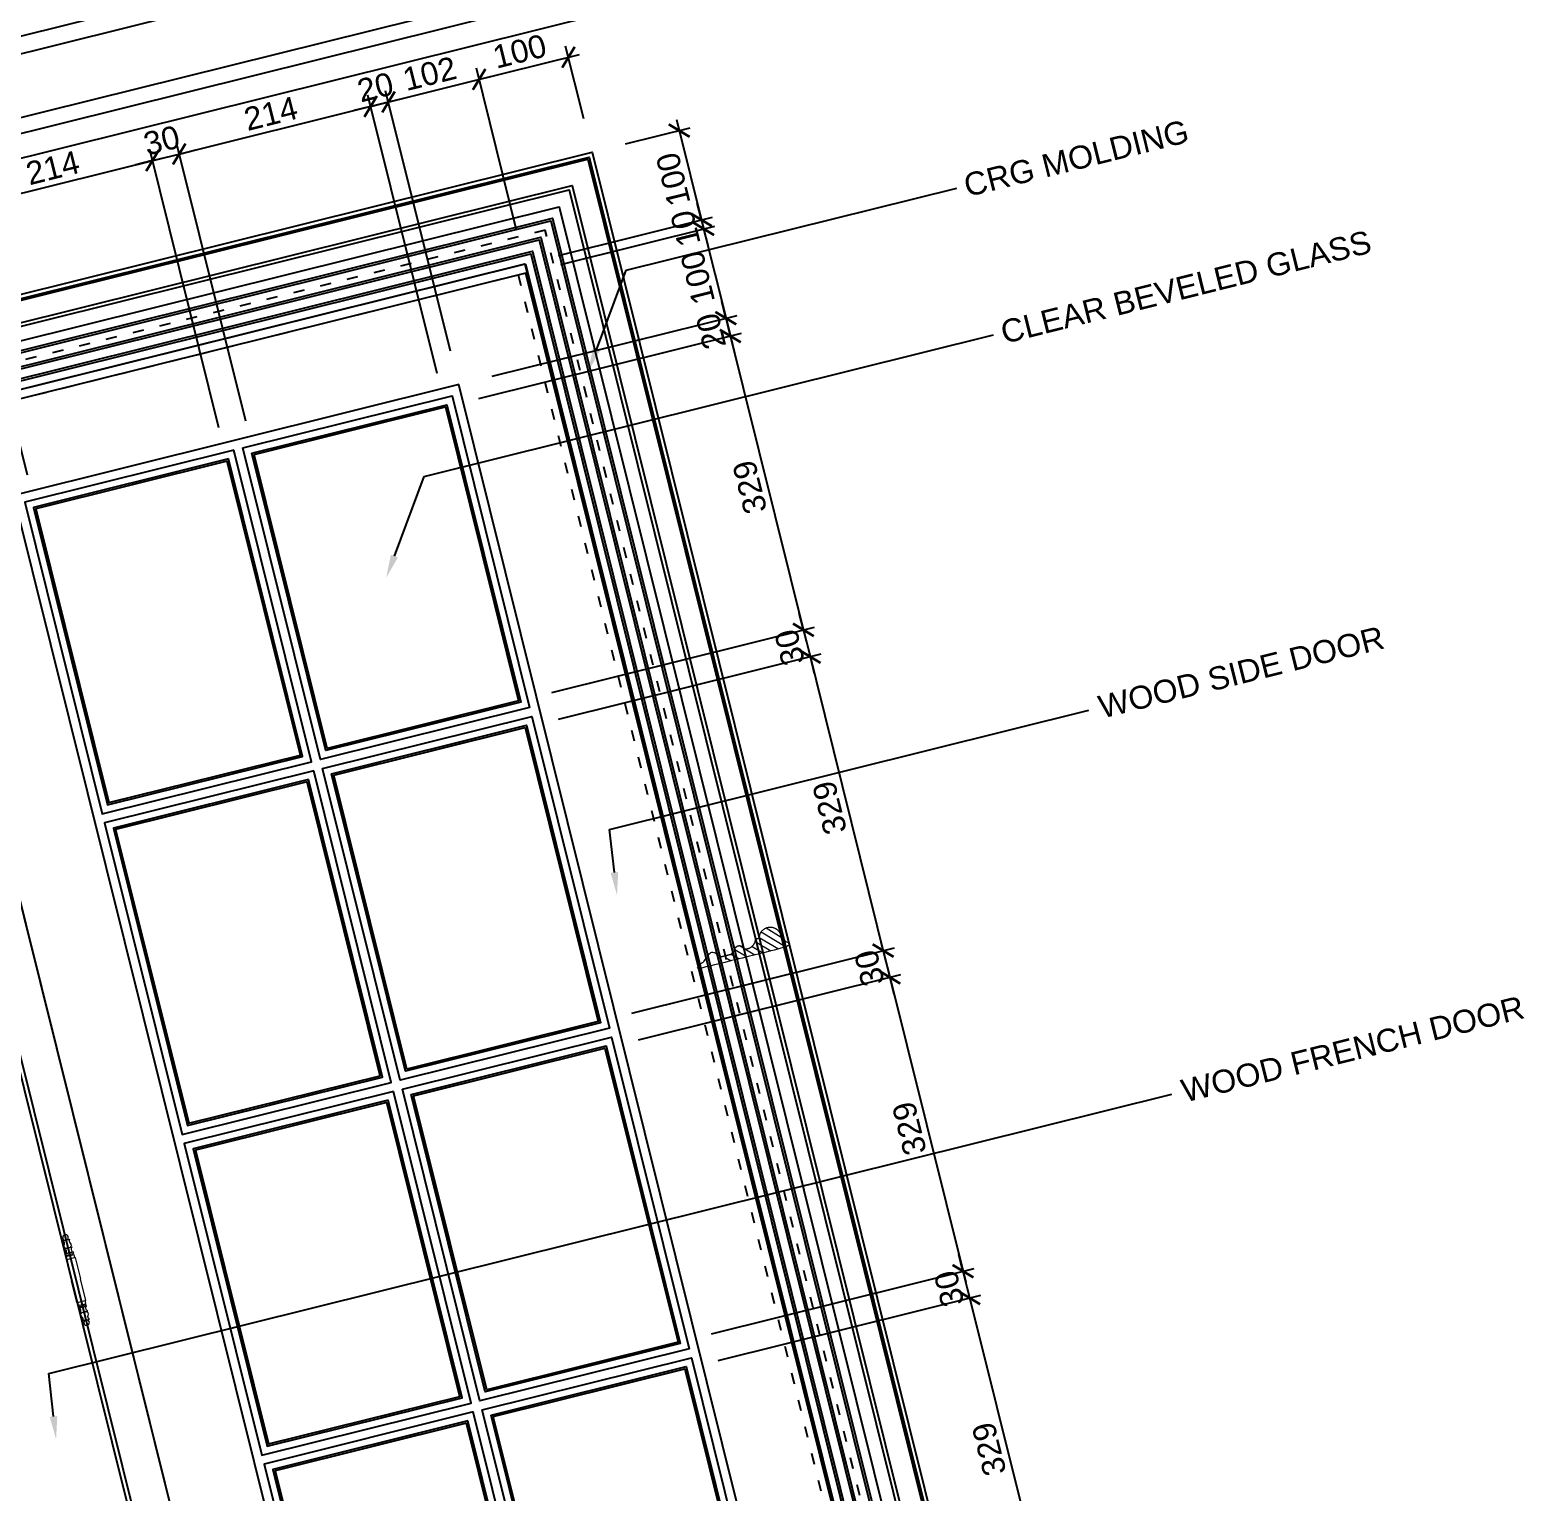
# Model space of a CAD drawing. Header units: inches. Extents: x 122939 to 389145, y 29603 to 574065.
# Drawn here: x 327250 to 328881, y 504085 to 505674 of the extents above; entities that cross this region are included whole.
import ezdxf
from ezdxf import colors
from ezdxf.entities.mleader import LeaderData, LeaderLine
from ezdxf.math import Vec2, Vec3

# ---------------------------------------------------------------- set-up
doc = ezdxf.new("R2010")
doc.units = ezdxf.units.IN
doc.header["$MEASUREMENT"] = 0
doc.linetypes.add('ACAD_ISO03W100', pattern=[30, 12, -18])
doc.layers.add('CQ Gypsum Hatch', color=8, linetype='Continuous', lineweight=20)
doc.layers.add('ID-NOTES', color=3, linetype='Continuous', lineweight=0)
doc.layers.add('DETAIL', color=1, linetype='Continuous')
doc.layers.add('gypsum', color=31, linetype='Continuous')
doc.styles.add('DA-dim', font='arial.ttf')
doc.styles.add('DA-notes', font='arial.ttf')
doc.dimstyles.new('DA-10', dxfattribs={"dimtxt": 25, "dimasz": 18.75, "dimexe": 12.5, "dimexo": 37.5, "dimgap": 6.25, "dimtad": 1, "dimdec": 0, "dimdsep": 46, "dimtxsty": 'DA-dim', "dimblk": 'ARCHTICK', "dimcen": 0, "dimdle": 12.5, "dimadec": 0, "dimazin": 0, "dimtfac": 1, "dimtdec": 0, "dimtix": 1, "dimtmove": 2, "dimatfit": 3, "dimfxl": 1, "dimarcsym": 0})

# ---------------------------------------------------------------- blocks, each defined once
blk = doc.blocks.new('hinge paumelle')
at = {"color": 0, "lineweight": 0}
for p, q in [((3515.3, 5242.2), (3523.8, 5242.2)), ((3516.2, 5246.9), (3522.9, 5246.9)), ((3516.2, 5245.5), (3522.9, 5245.5)), ((3515.3, 5194), (3523.8, 5194)), ((3516.2, 5190.6), (3522.9, 5190.6)), ((3516.2, 5189.3), (3522.9, 5189.3))]:
    blk.add_line(p, q, dxfattribs=at)
for points in [[(3519.5, 5254), (3515.3, 5254, -0.197419), (3516.7, 5250.7, -0.309597), (3515.3, 5248.4), (3519.5, 5248.4)], [(3519.5, 5262.8), (3515.8, 5262.8, -0.404064), (3516.1, 5258.5, 0.508017), (3517.4, 5254), (3519.5, 5254)], [(3519.5, 5262.8), (3523.3, 5262.8, 0.404064), (3523, 5258.5, -0.508017), (3521.7, 5254), (3519.5, 5254)], [(3519.5, 5254), (3523.8, 5254, 0.197419), (3522.4, 5250.7, 0.309597), (3523.8, 5248.4), (3519.5, 5248.4)], [(3519.5, 5182.1), (3515.3, 5182.1, 0.197419), (3516.7, 5185.4, 0.309597), (3515.3, 5187.8), (3519.5, 5187.8)], [(3519.5, 5173.3), (3515.8, 5173.3, 0.404064), (3516.1, 5177.6, -0.508017), (3517.4, 5182.1), (3519.5, 5182.1)], [(3519.5, 5182.1), (3523.8, 5182.1, -0.197419), (3522.4, 5185.4, -0.309597), (3523.8, 5187.8), (3519.5, 5187.8)], [(3519.5, 5173.3), (3523.3, 5173.3, -0.404064), (3523, 5177.6, 0.508017), (3521.7, 5182.1), (3519.5, 5182.1)]]:
    blk.add_lwpolyline(points, format="xyb", dxfattribs=at)
for points in [[(3519.5, 5248.4), (3515.3, 5248.4), (3515.3, 5246.9), (3516.2, 5246.9), (3516.2, 5245.5), (3515.3, 5245.5), (3515.3, 5242.2), (3514.5, 5242.2), (3514.5, 5218.1)], [(3519.5, 5248.4), (3523.8, 5248.4), (3523.8, 5246.9), (3522.9, 5246.9), (3522.9, 5245.5), (3523.8, 5245.5), (3523.8, 5242.2), (3524.5, 5242.2), (3524.5, 5218.1)], [(3519.5, 5187.8), (3515.3, 5187.8), (3515.3, 5189.3), (3516.2, 5189.3), (3516.2, 5190.6), (3515.3, 5190.6), (3515.3, 5194), (3514.5, 5194), (3514.5, 5218.1)], [(3519.5, 5187.8), (3523.8, 5187.8), (3523.8, 5189.3), (3522.9, 5189.3), (3522.9, 5190.6), (3523.8, 5190.6), (3523.8, 5194), (3524.5, 5194), (3524.5, 5218.1)]]:
    blk.add_lwpolyline(points, dxfattribs=at)
for centre, start, end in [((3519.5, 5265.7), 287.5595, 252.4405), ((3519.5, 5170.4), 107.5595, 72.4405)]:
    blk.add_arc(centre, 3.04, start, end, dxfattribs=at)
blk = doc.blocks.new('_ARCHTICK')
at = {"color": 0, "linetype": 'ByBlock', "const_width": 0.15}
blk.add_lwpolyline([(-0.5, -0.5), (0.5, 0.5)], dxfattribs=at)
blk = doc.blocks.new('*D396')
at = {"layer": 'Defpoints', "color": 0, "transparency": 16777216}
for p in [(327860.5, 505541.6, 0), (327979.3, 505468.1), (327787.6, 505420.4, 0)]:
    blk.add_point(p, dxfattribs=at)
at = {"layer": 'DETAIL', "color": 0, "lineweight": -2, "transparency": 16777216}
for p, q in [((327896.8, 505550.6), (327967.3, 505568.2)), ((327952.2, 505577.3), (327982.4, 505456)), ((327823.9, 505429.4), (327991.5, 505471.1))]:
    blk.add_line(p, q, dxfattribs=at)
at = {"layer": 'DETAIL', "color": 0, "lineweight": -2, "transparency": 16777216, "xscale": 18.75, "yscale": 18.75, "zscale": 18.75}
for p, rotation in [((327955.2, 505565.1), 103.9714232829857), ((327979.3, 505468.1), 283.9714232829857)]:
    blk.add_blockref('_ARCHTICK', p, dxfattribs=dict(at, rotation=rotation))
at = {"layer": 'DETAIL', "color": 0, "transparency": 16777216, "insert": (327948.8, 505512), "char_height": 25, "attachment_point": 5, "rotation": 103.9714, "style": 'DA-dim'}
blk.add_mtext('100', dxfattribs=at)
blk = doc.blocks.new('*D397')
at = {"layer": 'Defpoints', "color": 0, "transparency": 16777216}
for p in [(327981.8, 505458.3), (327787.6, 505420.4, 0), (327790, 505410.5, 0)]:
    blk.add_point(p, dxfattribs=at)
at = {"layer": 'DETAIL', "color": 0, "lineweight": -2, "transparency": 16777216}
for p, q in [((327979.3, 505468.1), (327974.8, 505486.3)), ((327823.9, 505429.4), (327991.5, 505471.1)), ((327979.3, 505468.1), (327981.8, 505458.3)), ((327826.4, 505419.6), (327993.9, 505461.3)), ((327981.8, 505458.3), (327986.3, 505440.1))]:
    blk.add_line(p, q, dxfattribs=at)
at = {"layer": 'DETAIL', "color": 0, "lineweight": -2, "transparency": 16777216, "xscale": 18.75, "yscale": 18.75, "zscale": 18.75}
for p, rotation in [((327979.3, 505468.1), 283.9714232829857), ((327981.8, 505458.3), 103.9714232829857)]:
    blk.add_blockref('_ARCHTICK', p, dxfattribs=dict(at, rotation=rotation))
at = {"layer": 'DETAIL', "color": 0, "transparency": 16777216, "insert": (327962.1, 505458.6), "char_height": 25, "attachment_point": 5, "rotation": 103.9714, "style": 'DA-dim'}
blk.add_mtext('10', dxfattribs=at)
blk = doc.blocks.new('*D398')
at = {"layer": 'Defpoints', "color": 0, "transparency": 16777216}
for p in [(327790, 505410.5, 0), (328005.9, 505361.2), (327715.6, 505289, 0)]:
    blk.add_point(p, dxfattribs=at)
at = {"layer": 'DETAIL', "color": 0, "lineweight": -2, "transparency": 16777216}
for p, q in [((327978.8, 505470.4), (328009, 505349.1)), ((327826.4, 505419.6), (327993.9, 505461.3)), ((327752, 505298), (328018.1, 505364.2))]:
    blk.add_line(p, q, dxfattribs=at)
at = {"layer": 'DETAIL', "color": 0, "lineweight": -2, "transparency": 16777216, "xscale": 18.75, "yscale": 18.75, "zscale": 18.75}
for p, rotation in [((327981.8, 505458.3), 103.9714232829857), ((328005.9, 505361.2), 283.9714232829857)]:
    blk.add_blockref('_ARCHTICK', p, dxfattribs=dict(at, rotation=rotation))
at = {"layer": 'DETAIL', "color": 0, "transparency": 16777216, "insert": (327975.4, 505405.1), "char_height": 25, "attachment_point": 5, "rotation": 103.9714, "style": 'DA-dim'}
blk.add_mtext('100', dxfattribs=at)
blk = doc.blocks.new('*D399')
at = {"layer": 'Defpoints', "color": 0, "transparency": 16777216}
for p in [(328010.8, 505341.8), (327715.6, 505289, 0), (327701, 505264.7, 0)]:
    blk.add_point(p, dxfattribs=at)
at = {"layer": 'DETAIL', "color": 0, "lineweight": -2, "transparency": 16777216}
for p, q in [((328005.9, 505361.2), (328001.4, 505379.4)), ((327752, 505298), (328018.1, 505364.2)), ((328005.9, 505361.2), (328010.8, 505341.8)), ((327737.4, 505273.8), (328022.9, 505344.8)), ((328010.8, 505341.8), (328015.3, 505323.6))]:
    blk.add_line(p, q, dxfattribs=at)
at = {"layer": 'DETAIL', "color": 0, "lineweight": -2, "transparency": 16777216, "xscale": 18.75, "yscale": 18.75, "zscale": 18.75}
for p, rotation in [((328005.9, 505361.2), 283.9714232829857), ((328010.8, 505341.8), 103.9714232829857)]:
    blk.add_blockref('_ARCHTICK', p, dxfattribs=dict(at, rotation=rotation))
at = {"layer": 'DETAIL', "color": 0, "transparency": 16777216, "insert": (327989.9, 505346.9), "char_height": 25, "attachment_point": 5, "rotation": 103.9714, "style": 'DA-dim'}
blk.add_mtext('20', dxfattribs=at)
blk = doc.blocks.new('*D400')
at = {"layer": 'Defpoints', "color": 0, "transparency": 16777216}
for p in [(327701, 505264.7, 0), (328090.2, 505022.4), (327780.5, 504945.3, 0)]:
    blk.add_point(p, dxfattribs=at)
at = {"layer": 'DETAIL', "color": 0, "lineweight": -2, "transparency": 16777216}
for p, q in [((328007.7, 505353.9), (328093.3, 505010.2)), ((327737.4, 505273.8), (328022.9, 505344.8)), ((327816.9, 504954.4), (328102.4, 505025.4))]:
    blk.add_line(p, q, dxfattribs=at)
at = {"layer": 'DETAIL', "color": 0, "lineweight": -2, "transparency": 16777216, "xscale": 18.75, "yscale": 18.75, "zscale": 18.75}
for p, rotation in [((328010.8, 505341.8), 103.9714232829857), ((328090.2, 505022.4), 283.9714232829857)]:
    blk.add_blockref('_ARCHTICK', p, dxfattribs=dict(at, rotation=rotation))
at = {"layer": 'DETAIL', "color": 0, "transparency": 16777216, "insert": (328032, 505177.5), "char_height": 25, "attachment_point": 5, "rotation": 103.9714, "style": 'DA-dim'}
blk.add_mtext('329', dxfattribs=at)
blk = doc.blocks.new('*D401')
at = {"layer": 'Defpoints', "color": 0, "transparency": 16777216}
for p in [(328097.5, 504993.3), (327780.5, 504945.3, 0), (327787.7, 504916.2, 0)]:
    blk.add_point(p, dxfattribs=at)
at = {"layer": 'DETAIL', "color": 0, "lineweight": -2, "transparency": 16777216}
for p, q in [((328090.2, 505022.4), (328085.7, 505040.6)), ((327816.9, 504954.4), (328102.4, 505025.4)), ((328090.2, 505022.4), (328097.5, 504993.3)), ((327824.1, 504925.3), (328109.6, 504996.3)), ((328097.5, 504993.3), (328102, 504975.1))]:
    blk.add_line(p, q, dxfattribs=at)
at = {"layer": 'DETAIL', "color": 0, "lineweight": -2, "transparency": 16777216, "xscale": 18.75, "yscale": 18.75, "zscale": 18.75}
for p, rotation in [((328090.2, 505022.4), 283.9714232829857), ((328097.5, 504993.3), 103.9714232829857)]:
    blk.add_blockref('_ARCHTICK', p, dxfattribs=dict(at, rotation=rotation))
at = {"layer": 'DETAIL', "color": 0, "transparency": 16777216, "insert": (328075.4, 505003.2), "char_height": 25, "attachment_point": 5, "rotation": 103.9714, "style": 'DA-dim'}
blk.add_mtext('30', dxfattribs=at)
blk = doc.blocks.new('*D402')
at = {"layer": 'Defpoints', "color": 0, "transparency": 16777216}
for p in [(327787.7, 504916.2, 0), (328176.9, 504673.8), (327867.2, 504596.8, 0)]:
    blk.add_point(p, dxfattribs=at)
at = {"layer": 'DETAIL', "color": 0, "lineweight": -2, "transparency": 16777216}
for p, q in [((327824.1, 504925.3), (328109.6, 504996.3)), ((328094.5, 505005.4), (328180, 504661.7)), ((327903.6, 504605.8), (328189.1, 504676.9))]:
    blk.add_line(p, q, dxfattribs=at)
at = {"layer": 'DETAIL', "color": 0, "lineweight": -2, "transparency": 16777216, "xscale": 18.75, "yscale": 18.75, "zscale": 18.75}
for p, rotation in [((328097.5, 504993.3), 103.9714232829857), ((328176.9, 504673.8), 283.9714232829857)]:
    blk.add_blockref('_ARCHTICK', p, dxfattribs=dict(at, rotation=rotation))
at = {"layer": 'DETAIL', "color": 0, "transparency": 16777216, "insert": (328118.8, 504829), "char_height": 25, "attachment_point": 5, "rotation": 103.9714, "style": 'DA-dim'}
blk.add_mtext('329', dxfattribs=at)
blk = doc.blocks.new('*D403')
at = {"layer": 'Defpoints', "color": 0, "transparency": 16777216}
for p in [(328184.2, 504644.7), (327867.2, 504596.8, 0), (327874.4, 504567.7, 0)]:
    blk.add_point(p, dxfattribs=at)
at = {"layer": 'DETAIL', "color": 0, "lineweight": -2, "transparency": 16777216}
for p, q in [((328176.9, 504673.8), (328172.4, 504692)), ((327903.6, 504605.8), (328189.1, 504676.9)), ((328176.9, 504673.8), (328184.2, 504644.7)), ((327910.8, 504576.7), (328196.3, 504647.8)), ((328184.2, 504644.7), (328188.7, 504626.5))]:
    blk.add_line(p, q, dxfattribs=at)
at = {"layer": 'DETAIL', "color": 0, "lineweight": -2, "transparency": 16777216, "xscale": 18.75, "yscale": 18.75, "zscale": 18.75}
for p, rotation in [((328176.9, 504673.8), 283.9714232829857), ((328184.2, 504644.7), 103.9714232829857)]:
    blk.add_blockref('_ARCHTICK', p, dxfattribs=dict(at, rotation=rotation))
at = {"layer": 'DETAIL', "color": 0, "transparency": 16777216, "insert": (328162.1, 504654.7), "char_height": 25, "attachment_point": 5, "rotation": 103.9714, "style": 'DA-dim'}
blk.add_mtext('30', dxfattribs=at)
blk = doc.blocks.new('*D404')
at = {"layer": 'Defpoints', "color": 0, "transparency": 16777216}
for p in [(327874.4, 504567.7, 0), (328263.7, 504325.3), (327953.9, 504248.2, 0)]:
    blk.add_point(p, dxfattribs=at)
at = {"layer": 'DETAIL', "color": 0, "lineweight": -2, "transparency": 16777216}
for p, q in [((328181.2, 504656.9), (328266.7, 504313.2)), ((327910.8, 504576.7), (328196.3, 504647.8)), ((327990.3, 504257.3), (328275.8, 504328.3))]:
    blk.add_line(p, q, dxfattribs=at)
at = {"layer": 'DETAIL', "color": 0, "lineweight": -2, "transparency": 16777216, "xscale": 18.75, "yscale": 18.75, "zscale": 18.75}
for p, rotation in [((328184.2, 504644.7), 103.9714232829857), ((328263.7, 504325.3), 283.9714232829857)]:
    blk.add_blockref('_ARCHTICK', p, dxfattribs=dict(at, rotation=rotation))
at = {"layer": 'DETAIL', "color": 0, "transparency": 16777216, "insert": (328205.5, 504480.4), "char_height": 25, "attachment_point": 5, "rotation": 103.9714, "style": 'DA-dim'}
blk.add_mtext('329', dxfattribs=at)
blk = doc.blocks.new('*D405')
at = {"layer": 'Defpoints', "color": 0, "transparency": 16777216}
for p in [(328270.9, 504296.2), (327953.9, 504248.2, 0), (327961.2, 504219.1, 0)]:
    blk.add_point(p, dxfattribs=at)
at = {"layer": 'DETAIL', "color": 0, "lineweight": -2, "transparency": 16777216}
for p, q in [((328263.7, 504325.3), (328259.1, 504343.5)), ((327990.3, 504257.3), (328275.8, 504328.3)), ((328263.7, 504325.3), (328270.9, 504296.2)), ((327997.6, 504228.2), (328283, 504299.2)), ((328270.9, 504296.2), (328275.4, 504278))]:
    blk.add_line(p, q, dxfattribs=at)
at = {"layer": 'DETAIL', "color": 0, "lineweight": -2, "transparency": 16777216, "xscale": 18.75, "yscale": 18.75, "zscale": 18.75}
for p, rotation in [((328263.7, 504325.3), 283.9714232829857), ((328270.9, 504296.2), 103.9714232829857)]:
    blk.add_blockref('_ARCHTICK', p, dxfattribs=dict(at, rotation=rotation))
at = {"layer": 'DETAIL', "color": 0, "transparency": 16777216, "insert": (328248.8, 504306.2), "char_height": 25, "attachment_point": 5, "rotation": 103.9714, "style": 'DA-dim'}
blk.add_mtext('30', dxfattribs=at)
blk = doc.blocks.new('*D406')
at = {"layer": 'Defpoints', "color": 0, "transparency": 16777216}
for p in [(327961.2, 504219.1, 0), (328350.4, 503976.8), (328040.6, 503899.7, 0)]:
    blk.add_point(p, dxfattribs=at)
at = {"layer": 'DETAIL', "color": 0, "lineweight": -2, "transparency": 16777216}
for p, q in [((328267.9, 504308.3), (328353.4, 503964.6)), ((327997.6, 504228.2), (328283, 504299.2)), ((328077, 503908.8), (328362.5, 503979.8))]:
    blk.add_line(p, q, dxfattribs=at)
at = {"layer": 'DETAIL', "color": 0, "lineweight": -2, "transparency": 16777216, "xscale": 18.75, "yscale": 18.75, "zscale": 18.75}
for p, rotation in [((328270.9, 504296.2), 103.9714232829857), ((328350.4, 503976.8), 283.9714232829857)]:
    blk.add_blockref('_ARCHTICK', p, dxfattribs=dict(at, rotation=rotation))
at = {"layer": 'DETAIL', "color": 0, "transparency": 16777216, "insert": (328292.2, 504131.9), "char_height": 25, "attachment_point": 5, "rotation": 103.9714, "style": 'DA-dim'}
blk.add_mtext('329', dxfattribs=at)
blk = doc.blocks.new('*D532')
at = {"layer": 'Defpoints', "color": 0, "transparency": 16777216}
for p in [(327174.6, 505480.6), (327231.6, 505168.6, 0), (327255.9, 505154, 0)]:
    blk.add_point(p, dxfattribs=at)
at = {"layer": 'DETAIL', "color": 0, "lineweight": -2, "transparency": 16777216}
for p, q in [((327222.6, 505205), (327152.2, 505487.9)), ((327246.8, 505190.4), (327171.6, 505492.7)), ((327174.6, 505480.6), (327192.8, 505485.1)), ((327155.2, 505475.8), (327137, 505471.2)), ((327155.2, 505475.8), (327174.6, 505480.6))]:
    blk.add_line(p, q, dxfattribs=at)
at = {"layer": 'DETAIL', "color": 0, "lineweight": -2, "transparency": 16777216, "xscale": 18.75, "yscale": 18.75, "zscale": 18.75}
for p, rotation in [((327155.2, 505475.8), 13.9714232829857), ((327174.6, 505480.6), 193.9714232829857)]:
    blk.add_blockref('_ARCHTICK', p, dxfattribs=dict(at, rotation=rotation))
at = {"layer": 'DETAIL', "color": 0, "transparency": 16777216, "insert": (327160.3, 505496.6), "char_height": 25, "attachment_point": 5, "rotation": 13.9714, "style": 'DA-dim'}
blk.add_mtext('20', dxfattribs=at)
blk = doc.blocks.new('*D533')
at = {"layer": 'Defpoints', "color": 0, "transparency": 16777216}
for p in [(327382.6, 505532.4), (327463.9, 505205.7, 0), (327255.9, 505154, 0)]:
    blk.add_point(p, dxfattribs=at)
at = {"layer": 'DETAIL', "color": 0, "lineweight": -2, "transparency": 16777216}
for p, q in [((327162.5, 505477.6), (327394.8, 505535.4)), ((327454.8, 505242.1), (327379.6, 505544.5)), ((327246.8, 505190.4), (327171.6, 505492.7))]:
    blk.add_line(p, q, dxfattribs=at)
at = {"layer": 'DETAIL', "color": 0, "lineweight": -2, "transparency": 16777216, "xscale": 18.75, "yscale": 18.75, "zscale": 18.75}
for p, rotation in [((327382.6, 505532.4), 13.9714232829857), ((327174.6, 505480.6), 193.9714232829857)]:
    blk.add_blockref('_ARCHTICK', p, dxfattribs=dict(at, rotation=rotation))
at = {"layer": 'DETAIL', "color": 0, "transparency": 16777216, "insert": (327274.1, 505524.7), "char_height": 25, "attachment_point": 5, "rotation": 13.9714, "style": 'DA-dim'}
blk.add_mtext('214', dxfattribs=at)
blk = doc.blocks.new('*D534')
at = {"layer": 'Defpoints', "color": 0, "transparency": 16777216}
for p in [(327411.7, 505539.6), (327463.9, 505205.7, 0), (327493, 505213, 0)]:
    blk.add_point(p, dxfattribs=at)
at = {"layer": 'DETAIL', "color": 0, "lineweight": -2, "transparency": 16777216}
for p, q in [((327484, 505249.4), (327408.7, 505551.7)), ((327382.6, 505532.4), (327364.4, 505527.8)), ((327454.8, 505242.1), (327379.6, 505544.5)), ((327382.6, 505532.4), (327411.7, 505539.6)), ((327411.7, 505539.6), (327429.9, 505544.1))]:
    blk.add_line(p, q, dxfattribs=at)
at = {"layer": 'DETAIL', "color": 0, "lineweight": -2, "transparency": 16777216, "xscale": 18.75, "yscale": 18.75, "zscale": 18.75}
for p, rotation in [((327411.7, 505539.6), 193.9714232829857), ((327382.6, 505532.4), 13.9714232829857)]:
    blk.add_blockref('_ARCHTICK', p, dxfattribs=dict(at, rotation=rotation))
at = {"layer": 'DETAIL', "color": 0, "transparency": 16777216, "insert": (327392.6, 505554.4), "char_height": 25, "attachment_point": 5, "rotation": 13.9714, "style": 'DA-dim'}
blk.add_mtext('30', dxfattribs=at)
blk = doc.blocks.new('*D535')
at = {"layer": 'Defpoints', "color": 0, "transparency": 16777216}
for p in [(327619.8, 505591.3), (327701, 505264.7, 0), (327493, 505213, 0)]:
    blk.add_point(p, dxfattribs=at)
at = {"layer": 'DETAIL', "color": 0, "lineweight": -2, "transparency": 16777216}
for p, q in [((327692, 505301.1), (327616.7, 505603.5)), ((327399.6, 505536.6), (327631.9, 505594.4)), ((327484, 505249.4), (327408.7, 505551.7))]:
    blk.add_line(p, q, dxfattribs=at)
at = {"layer": 'DETAIL', "color": 0, "lineweight": -2, "transparency": 16777216, "xscale": 18.75, "yscale": 18.75, "zscale": 18.75}
for p, rotation in [((327619.8, 505591.3), 13.9714232829857), ((327411.7, 505539.6), 193.9714232829857)]:
    blk.add_blockref('_ARCHTICK', p, dxfattribs=dict(at, rotation=rotation))
at = {"layer": 'DETAIL', "color": 0, "transparency": 16777216, "insert": (327511.2, 505583.7), "char_height": 25, "attachment_point": 5, "rotation": 13.9714, "style": 'DA-dim'}
blk.add_mtext('214', dxfattribs=at)
blk = doc.blocks.new('*D536')
at = {"layer": 'Defpoints', "color": 0, "transparency": 16777216}
for p in [(327639.2, 505596.2), (327715.6, 505289, 0), (327701, 505264.7, 0)]:
    blk.add_point(p, dxfattribs=at)
at = {"layer": 'DETAIL', "color": 0, "lineweight": -2, "transparency": 16777216}
for p, q in [((327692, 505301.1), (327616.7, 505603.5)), ((327706.5, 505325.4), (327636.1, 505608.3)), ((327639.2, 505596.2), (327657.4, 505600.7)), ((327619.8, 505591.3), (327601.6, 505586.8)), ((327619.8, 505591.3), (327639.2, 505596.2))]:
    blk.add_line(p, q, dxfattribs=at)
at = {"layer": 'DETAIL', "color": 0, "lineweight": -2, "transparency": 16777216, "xscale": 18.75, "yscale": 18.75, "zscale": 18.75}
for p, rotation in [((327619.8, 505591.3), 13.9714232829857), ((327639.2, 505596.2), 193.9714232829857)]:
    blk.add_blockref('_ARCHTICK', p, dxfattribs=dict(at, rotation=rotation))
at = {"layer": 'DETAIL', "color": 0, "transparency": 16777216, "insert": (327624.9, 505612.2), "char_height": 25, "attachment_point": 5, "rotation": 13.9714, "style": 'DA-dim'}
blk.add_mtext('20', dxfattribs=at)
blk = doc.blocks.new('*D537')
at = {"layer": 'Defpoints', "color": 0, "transparency": 16777216}
for p in [(327737.7, 505620.7), (327787.6, 505420.4), (327715.6, 505289, 0)]:
    blk.add_point(p, dxfattribs=at)
at = {"layer": 'DETAIL', "color": 0, "lineweight": -2, "transparency": 16777216}
for p, q in [((327778.5, 505456.8), (327734.7, 505632.8)), ((327627, 505593.2), (327749.9, 505623.7)), ((327706.5, 505325.4), (327636.1, 505608.3))]:
    blk.add_line(p, q, dxfattribs=at)
at = {"layer": 'DETAIL', "color": 0, "lineweight": -2, "transparency": 16777216, "xscale": 18.75, "yscale": 18.75, "zscale": 18.75}
for p, rotation in [((327737.7, 505620.7), 13.9714232829857), ((327639.2, 505596.2), 193.9714232829857)]:
    blk.add_blockref('_ARCHTICK', p, dxfattribs=dict(at, rotation=rotation))
at = {"layer": 'DETAIL', "color": 0, "transparency": 16777216, "insert": (327683.9, 505626.9), "char_height": 25, "attachment_point": 5, "rotation": 13.9714, "style": 'DA-dim'}
blk.add_mtext('102', dxfattribs=at)
blk = doc.blocks.new('*D538')
at = {"layer": 'Defpoints', "color": 0, "transparency": 16777216}
for p in [(327834.8, 505644.8), (327860.5, 505541.6), (327787.6, 505420.4)]:
    blk.add_point(p, dxfattribs=at)
at = {"layer": 'DETAIL', "color": 0, "lineweight": -2, "transparency": 16777216}
for p, q in [((327725.6, 505617.7), (327846.9, 505647.9)), ((327851.4, 505578), (327831.7, 505657)), ((327778.5, 505456.8), (327734.7, 505632.8))]:
    blk.add_line(p, q, dxfattribs=at)
at = {"layer": 'DETAIL', "color": 0, "lineweight": -2, "transparency": 16777216, "xscale": 18.75, "yscale": 18.75, "zscale": 18.75}
for p, rotation in [((327834.8, 505644.8), 13.9714232829857), ((327737.7, 505620.7), 193.9714232829857)]:
    blk.add_blockref('_ARCHTICK', p, dxfattribs=dict(at, rotation=rotation))
at = {"layer": 'DETAIL', "color": 0, "transparency": 16777216, "insert": (327781.7, 505651.2), "char_height": 25, "attachment_point": 5, "rotation": 13.9714, "style": 'DA-dim'}
blk.add_mtext('100', dxfattribs=at)

msp = doc.modelspace()

# ---------------------------------------------------------------- hatches: boundary and pattern name
at = {"layer": 'CQ Gypsum Hatch'}
h = msp.add_hatch(dxfattribs=at)
h.set_pattern_fill('ANSI31', color=256, scale=50, angle=283.971423, style=0)
h.set_pattern_definition([(328.9714233, (557134.7653, 472936.8477), (3.22165956, 5.35568947), [])])
edge = h.paths.add_edge_path()
edge.add_arc((328054.168, 504687.411), 11.879, -358.744899, -179.974667, ccw=False)
edge.add_line((328066.044, 504687.671), (328068.299, 504688.232))
edge.add_ellipse((328072.508, 504689.279), major_axis=(1.577, -6.34), ratio=0.66380614, start_angle=270, end_angle=360)
edge.add_line((328074.085, 504682.939), (328075.193, 504678.488))
edge.add_line((328075.193, 504678.488), (328006.815, 504661.476))
edge.add_line((328006.815, 504661.476), (328005.583, 504666.428))
edge.add_arc((328004.075, 504676.043), 9.733, -81.084031, -19.949162)
edge.add_line((328013.224, 504672.722), (328015.531, 504673.296))
edge.add_arc((328020.635, 504674.007), 5.153, -339.984363, -172.07279, ccw=False)
edge.add_arc((328027.127, 504686.833), 11.184, -98.483354, -2.144453)
edge.add_spline(control_points=[(328038.304, 504686.414), (328039.632, 504686.745), (328040.96, 504687.075), (328042.289, 504687.406)], knot_values=[0, 0, 0, 0, 0.16719196, 0.16719196, 0.16719196, 0.16719196], degree=3, periodic=0)

# ---------------------------------------------------------------- linework, layer by layer
for p, q in [((324487.758, 504599.248, 0.001), (327788.02, 505420.347, 0.001)), ((327788.02, 505420.347, 0.001), (328383.647, 503026.331, -0.006)), ((327788.493, 505410.16, 0.001), (327790.434, 505410.643, 0.001))]:
    msp.add_line(p, q)
at = {"color": 0, "linetype": 'ACAD_ISO03W100', "elevation": -0.008}
msp.add_lwpolyline([(328402.493, 502907.361), (328441.309, 502917.018), (327809.429, 505456.749), (327100.767, 505280.435), (327110.425, 505241.618), (327780.27, 505408.275)], close=True, dxfattribs=at)
at = {"color": 0, "lineweight": -2, "elevation": 0.001}
for points in [[(327788.493, 505410.16), (327110.462, 505241.467), (327731.441, 502745.557), (328409.472, 502914.25)], [(327715.596, 505288.975), (327231.648, 505168.57), (327754.351, 503067.657), (328238.299, 503188.063)], [(327480.888, 505220.275), (327708.306, 505276.856), (327792.606, 504938.026), (327565.189, 504881.445)], [(327490.583, 505214.443), (327702.474, 505267.162), (327782.911, 504943.858), (327571.02, 504891.14)], [(327493.007, 505212.986), (327701.016, 505264.738), (327780.488, 504945.316), (327572.478, 504893.563)], [(326143.679, 504995.781), (327068.001, 505225.751), (327687.772, 502734.692), (326763.451, 502504.722)], [(327471.184, 505217.861), (327243.766, 505161.28), (327328.067, 504822.449), (327555.484, 504879.03)], [(327465.352, 505208.166), (327253.461, 505155.448), (327333.899, 504832.144), (327545.79, 504884.862)], [(327463.894, 505205.742), (327255.885, 505153.99), (327335.357, 504834.568), (327543.366, 504886.32)], [(327567.603, 504871.741), (327795.021, 504928.322), (327879.321, 504589.491), (327651.904, 504532.91)], [(327577.298, 504865.909), (327789.189, 504918.627), (327869.626, 504595.323), (327657.735, 504542.605)], [(327579.722, 504864.451), (327787.731, 504916.203), (327867.203, 504596.781), (327659.193, 504545.029)], [(327557.899, 504869.326), (327330.481, 504812.745), (327414.782, 504473.915), (327642.199, 504530.496)], [(327552.067, 504859.631), (327340.176, 504806.913), (327420.614, 504483.609), (327632.505, 504536.328)], [(327550.609, 504857.208), (327342.6, 504805.455), (327422.071, 504486.033), (327630.081, 504537.785)], [(327654.318, 504523.206), (327881.736, 504579.787), (327966.036, 504240.956), (327738.618, 504184.375)], [(327664.013, 504517.374), (327875.904, 504570.092), (327956.341, 504246.788), (327744.45, 504194.07)], [(327666.436, 504515.916), (327874.446, 504567.668), (327953.917, 504248.246), (327745.908, 504196.494)], [(327644.614, 504520.792), (327417.196, 504464.21), (327501.497, 504125.38), (327728.914, 504181.961)], [(327638.782, 504511.097), (327426.891, 504458.379), (327507.328, 504135.075), (327719.219, 504187.793)], [(327637.324, 504508.673), (327429.315, 504456.921), (327508.786, 504137.498), (327716.796, 504189.251)], [(327741.033, 504174.671), (327968.45, 504231.252), (328052.751, 503892.422), (327825.333, 503835.841)], [(327750.728, 504168.839), (327962.619, 504221.557), (328043.056, 503898.254), (327831.165, 503845.535)], [(327753.151, 504167.381), (327961.161, 504219.134), (328040.632, 503899.712), (327832.623, 503847.959)], [(327731.329, 504172.257), (327503.911, 504115.676), (327588.211, 503776.845), (327815.629, 503833.426)], [(327725.497, 504162.562), (327513.606, 504109.844), (327594.043, 503786.54), (327805.934, 503839.258)], [(327724.039, 504160.138), (327516.029, 504108.386), (327595.501, 503788.964), (327803.51, 503840.716)]]:
    msp.add_lwpolyline(points, close=True, dxfattribs=at)
at = {"color": 0, "elevation": 0.001}
msp.add_lwpolyline([(327756.792, 502643.663), (327717.975, 502634.006), (327061.951, 505270.778), (327100.767, 505280.435)], close=True, dxfattribs=at)
at = {"layer": 'gypsum', "color": 8}
for p, q in [((329214.159, 506159.014, -0.007), (322876.403, 504582.192, -0.001)), ((329224.141, 506142.246, -0.007), (322877.802, 504563.288, -0.001)), ((329320.779, 506096.788, -0.007), (322811.676, 504477.334, -0.001)), ((329329.747, 506081.884, -0.007), (322797.124, 504456.578, -0.001))]:
    msp.add_line(p, q, dxfattribs=at)
at = {"layer": 'gypsum', "color": 8, "elevation": -0.001}
msp.add_lwpolyline([(322774.938, 504424.708), (329354.597, 506061.716)], dxfattribs=at)
at = {"layer": 'gypsum', "elevation": 0}
for points in [[(324986.767, 502181.192), (324366.958, 504672.402), (327860.457, 505541.579), (328480.266, 503050.369)], [(324990.976, 502182.24), (324372.214, 504669.24), (327857.295, 505536.323), (328476.057, 503049.322)], [(324992.95, 502182.731), (324374.68, 504667.757), (327855.812, 505533.857), (328474.083, 503048.831)], [(325015.673, 502188.384), (324403.056, 504650.687), (327838.743, 505505.48), (328451.359, 503043.177)], [(325019.638, 502189.371), (324408.007, 504647.709), (327835.765, 505500.53), (328447.395, 503042.191)], [(325034.222, 502192.999), (324426.22, 504636.754), (327824.809, 505482.317), (328432.811, 503038.562)], [(325044.167, 502195.473), (324438.639, 504629.283), (327817.338, 505469.897), (328422.866, 503036.088)], [(325046.474, 502196.048), (324441.521, 504627.55), (327815.605, 505467.016), (328420.558, 503035.514)], [(325060.775, 502199.605), (324459.379, 504616.807), (327804.862, 505449.157), (328406.258, 503031.956)], [(325063.082, 502200.18), (324462.261, 504615.074), (327803.129, 505446.276), (328403.95, 503031.382)], [(325073.028, 502202.654), (324474.681, 504607.602), (327795.657, 505433.855), (328394.004, 503028.907)], [(325075.337, 502203.228), (324477.564, 504605.868), (327793.923, 505430.973), (328391.696, 503028.333)], [(325083.808, 502205.336), (324488.144, 504599.504), (327787.559, 505420.393), (328383.224, 503026.225)]]:
    msp.add_lwpolyline(points, dxfattribs=at)
at = {"layer": 'gypsum', "lineweight": 0}
msp.add_rational_spline([(328066.044, 504687.671, -0.006), (328065.893, 504694.569, -0.006), (328060.934, 504699.366, -0.006), (328054.035, 504699.289, -0.006), (328047.136, 504699.212, -0.006), (328042.286, 504694.305, -0.006), (328042.289, 504687.406, -0.006), (328040.96, 504687.075, -0.006), (328039.632, 504686.745, -0.006), (328038.304, 504686.414, -0.006), (328038.183, 504683.186, -0.006), (328036.755, 504680.288, -0.006), (328034.269, 504678.226, -0.006), (328031.783, 504676.163, -0.006), (328028.672, 504675.294, -0.006), (328025.477, 504675.771, -0.006), (328024.528, 504678.375, -0.006), (328022.081, 504679.677, -0.006), (328019.391, 504679.008, -0.006), (328016.701, 504678.338, -0.006), (328015.149, 504676.042, -0.006), (328015.531, 504673.296, -0.006), (328014.762, 504673.105, -0.006), (328013.993, 504672.913, -0.006), (328013.224, 504672.722, -0.006), (328013.378, 504672.102, -0.006), (328013.283, 504671.47, -0.006), (328012.954, 504670.922, -0.006), (328012.624, 504670.375, -0.006), (328012.111, 504669.995, -0.006), (328011.49, 504669.841, -0.006), (328008.262, 504669.037, -0.006), (328005.033, 504668.234, -0.006), (328001.805, 504667.431, -0.006), (328001.185, 504667.276, -0.006), (328000.553, 504667.371, -0.006), (328000.005, 504667.701, -0.006), (327999.457, 504668.03, -0.006), (327999.078, 504668.544, -0.006), (327998.923, 504669.164, -0.006), (327998.154, 504668.973, -0.006), (327997.385, 504668.781, -0.006), (327996.616, 504668.59, -0.006), (327995.667, 504671.195, -0.006), (327993.22, 504672.496, -0.006), (327990.53, 504671.827, -0.006), (327987.84, 504671.158, -0.006), (327986.287, 504668.861, -0.006), (327986.67, 504666.115, -0.006), (327985.901, 504665.924, -0.006), (327985.131, 504665.733, -0.006), (327984.362, 504665.541, -0.006), (327983.074, 504662.245, -0.006), (327980.414, 504659.909, -0.006), (327976.979, 504659.056, -0.006), (327977.369, 504657.485, -0.006), (327977.76, 504655.915, -0.006), (327978.151, 504654.344, -0.006), (328010.498, 504662.392, -0.006), (328042.845, 504670.44, -0.006), (328075.193, 504678.488, -0.006), (328074.824, 504679.971, -0.006), (328074.454, 504681.455, -0.006), (328074.085, 504682.939, -0.006), (328071.62, 504682.325, -0.006), (328069.223, 504684.518, -0.006), (328068.299, 504688.232, -0.006), (328067.547, 504688.045, -0.006), (328066.796, 504687.858, -0.006), (328066.044, 504687.671, -0.006)], [1, 0.807260537943, 0.807260537943, 1, 0.807260537943, 0.807260537943, 1, 1, 1, 1, 0.941962002808, 0.941962002808, 1, 0.941962002808, 0.941962002808, 1, 0.828935297383, 0.828935297383, 1, 0.828935297383, 0.828935297383, 1, 1, 1, 1, 0.949253021629, 0.949253021629, 1, 0.949253021629, 0.949253021629, 1, 1, 1, 1, 0.949253021629, 0.949253021629, 1, 0.949253021629, 0.949253021629, 1, 1, 1, 1, 0.828935297383, 0.828935297383, 1, 0.828935297383, 0.828935297383, 1, 1, 1, 1, 0.925454229704, 0.925454229704, 1, 1, 1, 1, 1, 1, 1, 1, 1, 1, 0.804737854124, 0.804737854124, 1, 1, 1, 1], degree=3, knots=[0, 0, 0, 0, 1.56006464, 1.56006464, 1.56006464, 3.12012928, 3.12012928, 3.12012928, 7.22659855, 7.22659855, 7.22659855, 8.06731405, 8.06731405, 8.06731405, 8.90802956, 8.90802956, 8.90802956, 10.37333446, 10.37333446, 10.37333446, 11.83863935, 11.83863935, 11.83863935, 12.83863935, 12.83863935, 12.83863935, 13.62403752, 13.62403752, 13.62403752, 14.40943568, 14.40943568, 14.40943568, 15.40943568, 15.40943568, 15.40943568, 16.19483384, 16.19483384, 16.19483384, 16.98023201, 16.98023201, 16.98023201, 17.98023201, 17.98023201, 17.98023201, 19.4455369, 19.4455369, 19.4455369, 20.9108418, 20.9108418, 20.9108418, 21.9108418, 21.9108418, 21.9108418, 22.86569057, 22.86569057, 22.86569057, 23.86569057, 23.86569057, 23.86569057, 24.86569057, 24.86569057, 24.86569057, 25.86569057, 25.86569057, 25.86569057, 27.4364869, 27.4364869, 27.4364869, 28.4364869, 28.4364869, 28.4364869, 28.4364869], dxfattribs=at)

# ---------------------------------------------------------------- block references
at = {"color": 0, "rotation": 13.97142328298569}
msp.add_blockref('hinge paumelle', (325143.99, 498402.279, 0.001), dxfattribs=at)

# ---------------------------------------------------------------- dimensions: what is measured, and where the dimension line sits
at = {"layer": 'DETAIL'}
for base, p1, p2, angle, picture, middle in [((327834.766, 505644.841, 0), (327787.559, 505420.393, 0), (327860.457, 505541.579, 0), 13.971423, '*D538', (327781.654, 505651.221, 0)), ((327737.724, 505620.697, 0), (327715.596, 505288.975, 0.001), (327787.559, 505420.393, 0), 13.971423, '*D537', (327683.854, 505626.888, 0)), ((327639.165, 505596.176, 0), (327701.016, 505264.738, 0.001), (327715.596, 505288.975, 0.001), 13.971423, '*D536', (327624.87, 505612.213, 0)), ((327619.756, 505591.347, 0), (327493.007, 505212.986, 0.001), (327701.016, 505264.738, 0.001), 13.971423, '*D535', (327511.212, 505583.716, 0)), ((327411.747, 505539.594, 0), (327463.894, 505205.742, 0.001), (327493.007, 505212.986, 0.001), 13.971423, '*D534', (327392.598, 505554.433, 0)), ((327979.337, 505468.107, 0), (327860.457, 505541.579, 0), (327787.559, 505420.393, 0), 103.971423, '*D396', (327948.814, 505512.037, 0)), ((327382.635, 505532.351, 0), (327255.885, 505153.99, 0.001), (327463.894, 505205.742, 0.001), 13.971423, '*D533', (327274.091, 505524.72, 0)), ((327174.625, 505480.599, 0), (327231.648, 505168.57, 0.001), (327255.885, 505153.99, 0.001), 13.971423, '*D532', (327160.33, 505496.636, 0)), ((327981.789, 505458.252, 0), (327787.559, 505420.393, 0), (327790.011, 505410.538, 0.001), 103.971423, '*D397', (327962.111, 505458.589, 0)), ((328005.933, 505361.21, 0), (327790.011, 505410.538, 0.001), (327715.596, 505288.975, 0.001), 103.971423, '*D398', (327975.409, 505405.14, 0)), ((328010.762, 505341.802, 0), (327715.596, 505288.975, 0.001), (327701.016, 505264.738, 0.001), 103.971423, '*D399', (327989.896, 505346.915, 0)), ((328090.233, 505022.38, 0), (327701.016, 505264.738, 0.001), (327780.488, 504945.316, 0.001), 103.971423, '*D400', (328032.038, 505177.498, 0)), ((328097.477, 504993.267, 0), (327780.488, 504945.316, 0.001), (327787.731, 504916.203, 0.001), 103.971423, '*D401', (328075.395, 505003.231, 0)), ((328176.948, 504673.845, 0), (327787.731, 504916.203, 0.001), (327867.203, 504596.781, 0.001), 103.971423, '*D402', (328118.752, 504828.963, 0)), ((328184.191, 504644.733, 0), (327867.203, 504596.781, 0.001), (327874.446, 504567.668, 0.001), 103.971423, '*D403', (328162.11, 504654.696, 0)), ((328263.663, 504325.31, 0), (327874.446, 504567.668, 0.001), (327953.917, 504248.246, 0.001), 103.971423, '*D404', (328205.467, 504480.429, 0)), ((328270.906, 504296.198, 0), (327953.917, 504248.246, 0.001), (327961.161, 504219.134, 0.001), 103.971423, '*D405', (328248.825, 504306.161, 0)), ((328350.378, 503976.776, 0), (327961.161, 504219.134, 0.001), (328040.632, 503899.712, 0.001), 103.971423, '*D406', (328292.182, 504131.894, 0))]:
    dim = msp.add_linear_dim(base=base, p1=p1, p2=p2, angle=angle, dimstyle='DA-10', dxfattribs=at)
    dim.commit()
    dim.dimension.update_dxf_attribs({"geometry": picture, "text_midpoint": middle})

# ---------------------------------------------------------------- leaders
at = {"layer": 'ID-NOTES'}
ml = msp.add_multileader_mtext('Standard', dxfattribs=at)
ml.set_content('CRG MOLDING', color=256, style='DA-notes')
ml.set_leader_properties()
ml.build(insert=Vec2(0, 0))
ml.multileader.update_dxf_attribs({"dogleg_length": 295.449, "arrow_head_size": 25})
ctx = ml.context
ctx.base_point, ctx.char_height, ctx.arrow_head_size, ctx.landing_gap_size, ctx.plane_origin, ctx.plane_x_axis, ctx.plane_y_axis = Vec3(328257.048, 505502.615, 0.001), 25, 25, 12.5, Vec3(328167.351, 505352.677, 0.001), Vec3(0.97041627, 0.24143792), Vec3(-0.24143792, 0.97041627)
ctx.text_align_type = 2
notes = []
notes.append((ctx, [(0, (1, 1, 0), (327897.696, 505413.209, 0.001), (0.97041627, 0.24143792), 370.306, [(0, [(327856.317, 505303.377, 0.001)], 0, [])])]))
ctx.mtext.insert, ctx.mtext.text_direction, ctx.mtext.rotation, ctx.mtext.width, ctx.mtext.alignment, ctx.mtext.flow_direction = Vec3(328505.204, 505577.457, 0.001), Vec3(0.97041627, 0.24143792), 0.24384734, 732.28168, 3, 5
ml = msp.add_multileader_mtext('Standard', dxfattribs=at)
ml.set_content('CLEAR BEVELED GLASS', color=256, style='DA-notes')
ml.set_leader_properties()
ml.build(insert=Vec2(0, 0))
ml.multileader.update_dxf_attribs({"dogleg_length": 295.449, "arrow_head_size": 25})
ctx = ml.context
ctx.base_point, ctx.char_height, ctx.arrow_head_size, ctx.landing_gap_size, ctx.plane_origin, ctx.plane_x_axis, ctx.plane_y_axis = Vec3(328296.784, 505342.904, 0.001), 25, 25, 12.5, Vec3(327947.781, 505128.451, 0.001), Vec3(0.97041627, 0.24143792), Vec3(-0.24143792, 0.97041627)
ctx.text_align_type = 2
notes.append((ctx, [(0, (1, 1, 0), (327678.127, 505188.983, 0.001), (0.97041627, 0.24143792), 637.517, [(0, [(327636.747, 505079.151, 0.001)], 0, [])])]))
ctx.mtext.insert, ctx.mtext.text_direction, ctx.mtext.rotation, ctx.mtext.width, ctx.mtext.alignment, ctx.mtext.flow_direction = Vec3(328703.609, 505457.222, 0.001), Vec3(0.97041627, 0.24143792), 0.24384734, 732.28168, 3, 5
ml = msp.add_multileader_mtext('Standard', dxfattribs=at)
ml.set_content('WOOD SIDE DOOR', color=256, style='DA-notes')
ml.set_leader_properties()
ml.build(insert=Vec2(0, 0))
ml.multileader.update_dxf_attribs({"dogleg_length": 295.449, "arrow_head_size": 25})
ctx = ml.context
ctx.base_point, ctx.char_height, ctx.arrow_head_size, ctx.landing_gap_size, ctx.plane_origin, ctx.plane_x_axis, ctx.plane_y_axis = Vec3(328400.582, 504934.969, 0.001), 25, 25, 12.5, Vec3(327984.542, 504707.234, 0.001), Vec3(0.97041627, 0.24143792), Vec3(-0.24143792, 0.97041627)
ctx.text_align_type = 2
notes.append((ctx, [(0, (1, 1, 0), (327879.542, 504805.335, 0.001), (0.97041627, 0.24143792), 536.924, [(0, [(327887.591, 504733.922, 0.001)], 0, [])])]))
ctx.mtext.insert, ctx.mtext.text_direction, ctx.mtext.rotation, ctx.mtext.width, ctx.mtext.alignment, ctx.mtext.flow_direction = Vec3(328717.597, 505026.943, 0.001), Vec3(0.97041627, 0.24143792), 0.24384734, 732.28168, 3, 5
ml = msp.add_multileader_mtext('Standard', dxfattribs=at)
ml.set_content('WOOD FRENCH DOOR', color=256, style='DA-notes')
ml.set_leader_properties()
ml.build(insert=Vec2(0, 0))
ml.multileader.update_dxf_attribs({"dogleg_length": 295.449, "arrow_head_size": 25})
ctx = ml.context
ctx.base_point, ctx.char_height, ctx.arrow_head_size, ctx.landing_gap_size, ctx.plane_origin, ctx.plane_x_axis, ctx.plane_y_axis = Vec3(328490.647, 504517.663, 0.001), 25, 25, 12.5, Vec3(327374.806, 504115.818, 0.001), Vec3(0.97041627, 0.24143792), Vec3(-0.24143792, 0.97041627)
ctx.text_align_type = 2
notes.append((ctx, [(0, (1, 1, 0), (327269.806, 504213.92, 0.001), (0.97041627, 0.24143792), 1258.059, [(0, [(327277.855, 504142.506, 0.001)], 0, [])])]))
ctx.mtext.insert, ctx.mtext.text_direction, ctx.mtext.rotation, ctx.mtext.width, ctx.mtext.alignment, ctx.mtext.flow_direction = Vec3(328869.77, 504625.089, 0.001), Vec3(0.97041627, 0.24143792), 0.24384734, 732.28168, 3, 5
for ctx, leaders in notes:
    for number, flags, end, landing, length, lines in leaders:
        leader = LeaderData()
        leader.index, (leader.has_last_leader_line, leader.has_dogleg_vector, leader.attachment_direction) = number, flags
        leader.last_leader_point, leader.dogleg_vector, leader.dogleg_length = Vec3(end), Vec3(landing), length
        for number, points, colour, breaks in lines:
            line = LeaderLine()
            line.index, line.vertices, line.color, line.breaks = number, Vec3.list(points), colors.encode_raw_color(colour), breaks
            leader.lines.append(line)
        ctx.leaders.append(leader)

doc.saveas('drawing.dxf')
